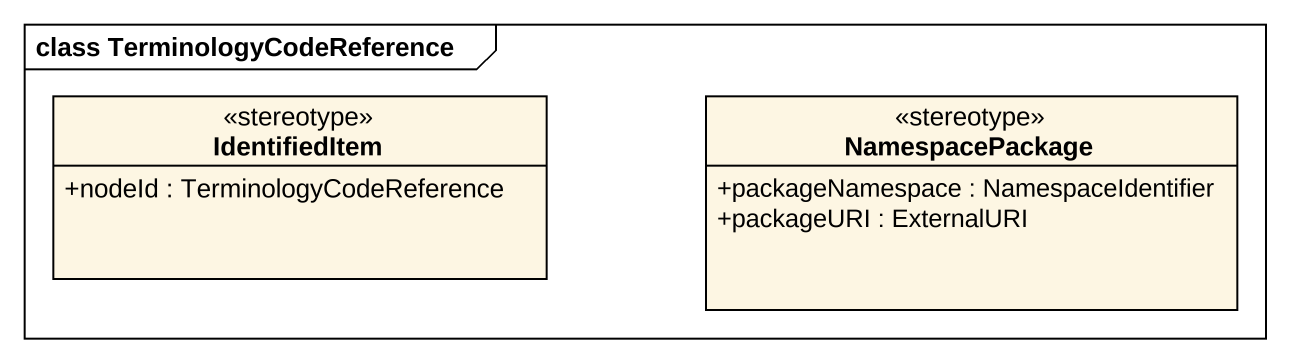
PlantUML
@startuml
mainframe class TerminologyCodeReference
hide circle
hide empty members
skinparam classAttributeIconSize 0
class IdentifiedItem <<stereotype>> {
  +nodeId : TerminologyCodeReference
}
class NamespacePackage <<stereotype>> {
  +packageNamespace : NamespaceIdentifier
  +packageURI : ExternalURI
}
@enduml
